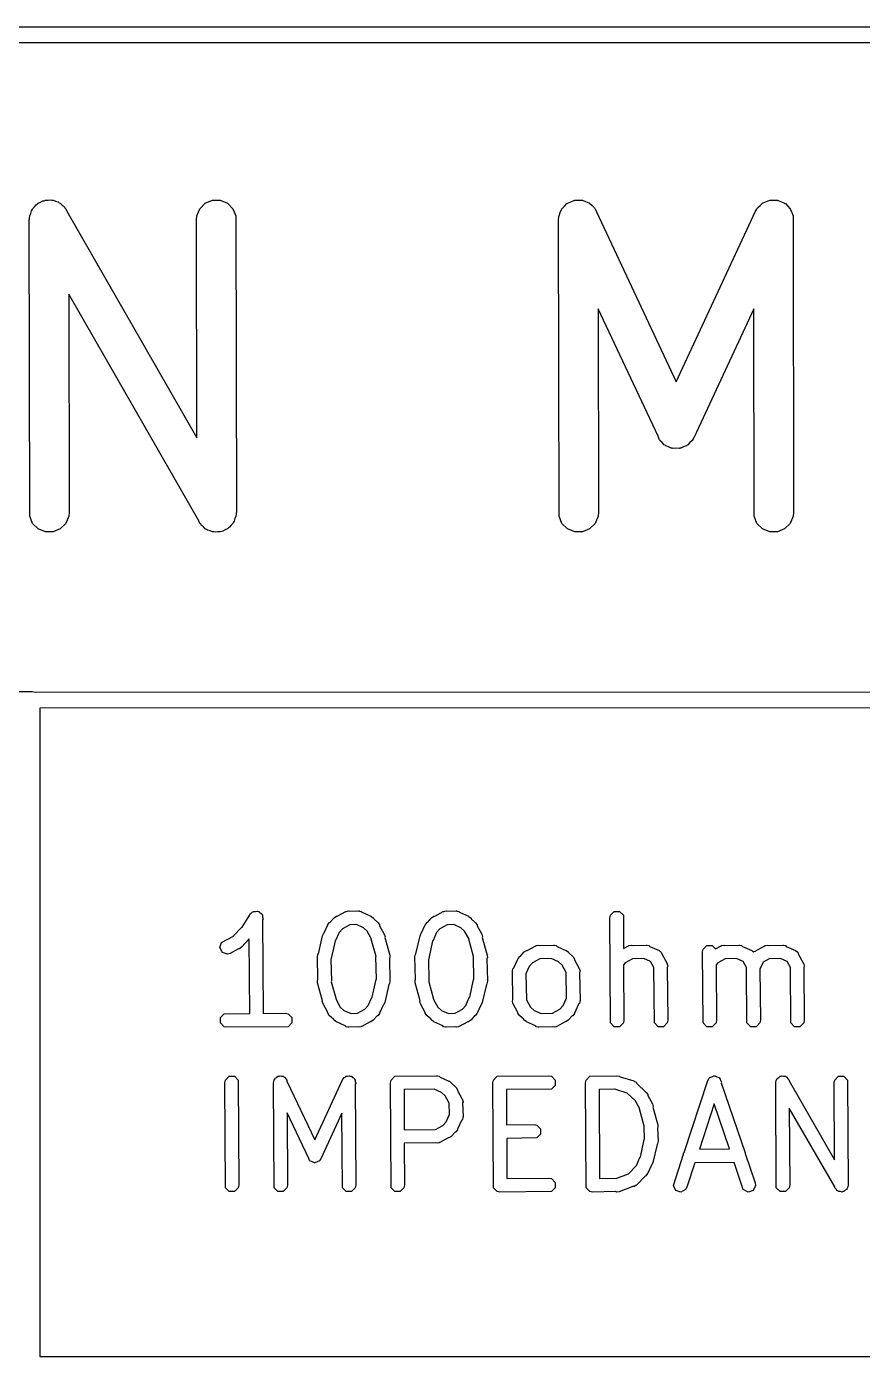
# Model space of a CAD drawing. Extents: x 138 to 258, y -115 to -93.
# Drawn here: x 236.41 to 242.79, y -103.04 to -92.88 of the extents above; entities that cross this region are included whole.
import ezdxf

# ---------------------------------------------------------------- set-up
doc = ezdxf.new("R2010")
doc.units = 0
doc.layers.add('BLACK', color=7, linetype='CONTINUOUS')

msp = doc.modelspace()

# ---------------------------------------------------------------- linework, layer by layer
at = {"layer": 'BLACK', "linetype": 'CONTINUOUS'}
for p, q in [((164.0343, -92.879934), (258.0386, -92.8751)), ((257.975155, -92.99727), (164.117349, -93.002096)), ((236.438471, -94.302545), (236.443805, -94.282991)), ((236.443805, -94.282991), (236.449753, -94.27531)), ((236.449753, -94.27531), (236.453471, -94.266335)), ((236.453471, -94.266335), (236.467803, -94.252002)), ((236.467803, -94.252002), (236.480214, -94.235977)), ((236.480214, -94.235977), (236.488648, -94.231157)), ((236.488648, -94.231157), (236.495518, -94.224288)), ((236.495518, -94.224288), (236.514244, -94.21653)), ((236.514244, -94.21653), (236.531843, -94.206475)), ((236.531843, -94.206475), (236.541479, -94.20525)), ((236.541479, -94.20525), (236.550455, -94.201532)), ((236.550455, -94.201532), (236.570726, -94.201532)), ((236.570726, -94.201532), (236.590832, -94.198976)), ((236.590832, -94.198976), (236.600204, -94.201532)), ((236.600204, -94.201532), (236.609919, -94.201532)), ((236.609919, -94.201532), (236.628645, -94.209288)), ((236.628645, -94.209288), (236.6482, -94.214622)), ((236.6482, -94.214622), (236.65588, -94.22057)), ((236.65588, -94.22057), (236.664856, -94.224288)), ((236.664856, -94.224288), (236.679188, -94.23862)), ((236.679188, -94.23862), (236.695214, -94.251031)), ((236.695214, -94.251031), (236.700063, -94.259495)), ((236.700063, -94.259495), (236.706903, -94.266335)), ((236.706903, -94.266335), (236.714527, -94.28474)), ((236.714527, -94.28474), (237.707198, -96.01739)), ((237.707972, -94.321272), (237.730728, -94.266335)), ((237.730728, -94.266335), (237.772775, -94.224288)), ((237.772775, -94.224288), (237.827712, -94.201532)), ((237.827712, -94.201532), (237.887176, -94.201532)), ((237.887176, -94.201532), (237.942113, -94.224288)), ((237.942113, -94.224288), (237.98416, -94.266335)), ((237.98416, -94.266335), (238.006916, -94.321272)), ((240.475363, -94.321272), (240.485486, -94.296833)), ((240.485486, -94.296833), (240.494523, -94.271981)), ((240.494523, -94.271981), (240.496818, -94.269474)), ((240.496818, -94.269474), (240.498119, -94.266335)), ((240.498119, -94.266335), (240.516815, -94.247638)), ((240.516815, -94.247638), (240.534683, -94.228128)), ((240.534683, -94.228128), (240.537763, -94.22669)), ((240.537763, -94.22669), (240.540166, -94.224288)), ((240.540166, -94.224288), (240.564599, -94.214167)), ((240.564599, -94.214167), (240.588568, -94.202982)), ((240.588568, -94.202982), (240.591962, -94.202832)), ((240.591962, -94.202832), (240.595103, -94.201532)), ((240.595103, -94.201532), (240.621559, -94.201532)), ((240.621559, -94.201532), (240.647974, -94.200371)), ((240.647974, -94.200371), (240.651167, -94.201532)), ((240.651167, -94.201532), (240.654567, -94.201532)), ((240.654567, -94.201532), (240.679005, -94.211655)), ((240.679005, -94.211655), (240.703858, -94.220692)), ((240.703858, -94.220692), (240.706364, -94.222987)), ((240.706364, -94.222987), (240.709504, -94.224288)), ((240.709504, -94.224288), (240.7282, -94.242984)), ((240.7282, -94.242984), (240.747711, -94.260852)), ((240.747711, -94.260852), (240.74916, -94.263944)), ((240.74916, -94.263944), (240.751551, -94.266335)), ((240.751551, -94.266335), (240.761216, -94.28967)), ((240.761216, -94.28967), (241.370907, -95.590597)), ((241.370907, -95.590597), (241.976866, -94.286557)), ((241.976866, -94.286557), (241.986874, -94.269659)), ((241.986874, -94.269659), (241.988252, -94.266335)), ((241.988252, -94.266335), (241.989704, -94.264882)), ((241.989704, -94.264882), (241.992092, -94.260852)), ((241.992092, -94.260852), (242.011602, -94.242984)), ((242.011602, -94.242984), (242.030299, -94.224288)), ((242.030299, -94.224288), (242.033438, -94.222987)), ((242.033438, -94.222987), (242.035945, -94.220692)), ((242.035945, -94.220692), (242.060797, -94.211655)), ((242.060797, -94.211655), (242.085236, -94.201532)), ((242.085236, -94.201532), (242.088636, -94.201532)), ((242.088636, -94.201532), (242.091829, -94.200371)), ((242.091829, -94.200371), (242.118244, -94.201532)), ((242.118244, -94.201532), (242.1447, -94.201532)), ((242.1447, -94.201532), (242.14784, -94.202832)), ((242.14784, -94.202832), (242.151235, -94.202982)), ((242.151235, -94.202982), (242.175203, -94.214167)), ((242.175203, -94.214167), (242.199637, -94.224288)), ((242.199637, -94.224288), (242.202039, -94.22669)), ((242.202039, -94.22669), (242.20512, -94.228128)), ((242.20512, -94.228128), (242.222982, -94.247633)), ((242.222982, -94.247633), (242.241684, -94.266335)), ((242.241684, -94.266335), (242.242985, -94.269475)), ((242.242985, -94.269475), (242.24528, -94.271982)), ((242.24528, -94.271982), (242.254315, -94.296829)), ((242.254315, -94.296829), (242.26444, -94.321272)), ((236.427787, -94.351004), (236.42854, -94.343356)), ((236.430715, -96.615936), (236.427787, -94.351004)), ((236.428159, -94.340359), (236.429217, -94.336477)), ((236.42854, -94.343356), (236.428159, -94.340359)), ((236.429217, -94.336477), (236.430715, -94.321272)), ((236.430715, -94.321272), (236.438471, -94.302545)), ((237.705044, -94.351004), (237.707972, -94.321272)), ((237.707198, -96.01739), (237.705044, -94.351004)), ((238.006916, -94.321272), (238.009844, -96.586204)), ((240.472435, -94.351004), (240.474359, -94.331457)), ((240.475363, -96.615936), (240.472435, -94.351004)), ((240.474202, -94.327865), (240.474903, -94.325935)), ((240.474359, -94.331457), (240.474202, -94.327865)), ((240.474903, -94.325935), (240.475363, -94.321272)), ((242.26444, -94.321272), (242.264444, -94.324684)), ((242.264444, -94.324684), (242.265601, -94.327865)), ((242.265601, -94.327865), (242.264481, -94.353337)), ((242.264481, -94.353337), (242.267368, -96.586204)), ((237.723103, -96.652467), (236.730432, -94.919817)), ((236.730432, -94.919817), (236.732587, -96.586204)), ((241.231903, -96.005458), (240.775224, -95.03102)), ((240.775224, -95.03102), (240.777235, -96.586204)), ((241.963448, -95.031893), (241.508004, -96.012023)), ((241.965496, -96.615936), (241.963448, -95.031893)), ((241.23959, -96.026598), (241.231903, -96.005458)), ((241.501555, -96.022909), (241.500214, -96.026598)), ((241.508004, -96.012023), (241.501555, -96.022909)), ((241.244137, -96.031563), (241.23959, -96.026598)), ((241.247026, -96.037727), (241.244137, -96.031563)), ((241.264105, -96.053367), (241.247026, -96.037727)), ((241.27975, -96.070451), (241.264105, -96.053367)), ((241.285887, -96.073315), (241.27975, -96.070451)), ((241.29088, -96.077887), (241.285887, -96.073315)), ((241.312642, -96.0858), (241.29088, -96.077887)), ((241.333635, -96.095597), (241.312642, -96.0858)), ((241.3404, -96.095894), (241.333635, -96.095597)), ((241.346763, -96.098208), (241.3404, -96.095894)), ((241.369902, -96.09719), (241.346763, -96.098208)), ((241.393041, -96.098208), (241.369902, -96.09719)), ((241.399403, -96.095894), (241.393041, -96.098208)), ((241.406169, -96.095597), (241.399403, -96.095894)), ((241.427159, -96.085801), (241.406169, -96.095597)), ((241.448925, -96.077887), (241.427159, -96.085801)), ((241.453918, -96.073314), (241.448925, -96.077887)), ((241.460054, -96.070451), (241.453918, -96.073314)), ((241.475696, -96.053369), (241.460054, -96.070451)), ((241.492778, -96.037727), (241.475696, -96.053369)), ((241.497825, -96.029206), (241.492778, -96.037727)), ((241.500214, -96.026598), (241.497825, -96.029206)), ((236.453471, -96.670873), (236.430715, -96.615936)), ((236.729659, -96.615936), (236.706903, -96.670873)), ((236.732587, -96.586204), (236.729659, -96.615936)), ((238.006916, -96.615936), (237.999159, -96.634662)), ((238.008413, -96.60073), (238.006916, -96.615936)), ((238.009472, -96.596849), (238.008413, -96.60073)), ((238.009844, -96.586204), (238.00909, -96.593851)), ((238.00909, -96.593851), (238.009472, -96.596849)), ((240.498119, -96.670873), (240.475363, -96.615936)), ((240.774307, -96.615936), (240.751551, -96.670873)), ((240.777235, -96.586204), (240.774307, -96.615936)), ((241.988252, -96.670873), (241.965496, -96.615936)), ((242.26444, -96.615936), (242.241684, -96.670873)), ((242.267368, -96.586204), (242.26444, -96.615936)), ((236.495518, -96.71292), (236.453471, -96.670873)), ((236.550455, -96.735676), (236.495518, -96.71292)), ((236.664856, -96.71292), (236.609919, -96.735676)), ((236.706903, -96.670873), (236.664856, -96.71292)), ((237.730728, -96.670873), (237.723103, -96.652467)), ((237.737567, -96.677712), (237.730728, -96.670873)), ((237.742417, -96.686177), (237.737567, -96.677712)), ((237.758442, -96.698587), (237.742417, -96.686177)), ((237.772775, -96.71292), (237.758442, -96.698587)), ((237.78175, -96.716637), (237.772775, -96.71292)), ((237.789431, -96.722586), (237.78175, -96.716637)), ((237.808985, -96.727919), (237.789431, -96.722586)), ((237.827712, -96.735676), (237.808985, -96.727919)), ((237.896151, -96.731957), (237.887176, -96.735676)), ((237.905788, -96.730733), (237.896151, -96.731957)), ((237.923386, -96.720677), (237.905788, -96.730733)), ((237.942113, -96.71292), (237.923386, -96.720677)), ((237.948982, -96.70605), (237.942113, -96.71292)), ((237.957417, -96.701231), (237.948982, -96.70605)), ((237.969827, -96.685205), (237.957417, -96.701231)), ((237.98416, -96.670873), (237.969827, -96.685205)), ((237.987877, -96.661897), (237.98416, -96.670873)), ((237.993826, -96.654217), (237.987877, -96.661897)), ((237.999159, -96.634662), (237.993826, -96.654217)), ((240.540166, -96.71292), (240.498119, -96.670873)), ((240.595103, -96.735676), (240.540166, -96.71292)), ((240.709504, -96.71292), (240.654567, -96.735676)), ((240.751551, -96.670873), (240.709504, -96.71292)), ((242.030299, -96.71292), (241.988252, -96.670873)), ((242.085236, -96.735676), (242.030299, -96.71292)), ((242.199637, -96.71292), (242.1447, -96.735676)), ((242.241684, -96.670873), (242.199637, -96.71292)), ((236.609919, -96.735676), (236.550455, -96.735676)), ((237.837427, -96.735676), (237.827712, -96.735676)), ((237.846799, -96.738232), (237.837427, -96.735676)), ((237.866905, -96.735676), (237.846799, -96.738232)), ((237.887176, -96.735676), (237.866905, -96.735676)), ((240.654567, -96.735676), (240.595103, -96.735676)), ((242.1447, -96.735676), (242.085236, -96.735676)), ((214.247846, -97.959923), (236.4486, -97.9551)), ((236.4486, -97.9551), (236.472845, -97.959923)), ((236.472845, -97.959923), (257.97985, -97.955113)), ((257.975155, -98.077285), (236.507291, -98.082086)), ((236.507291, -98.082086), (236.50874, -103.03641)), ((238.053606, -99.756527), (238.116936, -99.655912)), ((238.116936, -99.655912), (238.131636, -99.64118)), ((238.131636, -99.64118), (238.137022, -99.640102)), ((238.137022, -99.640102), (238.140905, -99.63622)), ((238.140905, -99.63622), (238.156438, -99.63622)), ((238.156438, -99.63622), (238.171669, -99.633174)), ((238.171669, -99.633174), (238.176238, -99.63622)), ((238.176238, -99.63622), (238.181729, -99.63622)), ((238.181729, -99.63622), (238.19271, -99.647201)), ((238.19271, -99.647201), (238.205637, -99.655819)), ((238.205637, -99.655819), (238.206714, -99.661205)), ((238.206714, -99.661205), (238.210597, -99.665088)), ((238.210597, -99.665088), (238.210677, -99.681023)), ((238.210677, -99.681023), (238.213643, -99.695852)), ((238.756906, -99.685037), (238.77421, -99.673474)), ((238.77421, -99.673474), (238.780387, -99.673473)), ((238.780387, -99.673473), (238.845277, -99.637791)), ((238.845277, -99.637791), (238.847853, -99.637085)), ((238.847853, -99.637085), (238.848719, -99.63622)), ((238.848719, -99.63622), (238.851438, -99.636103)), ((238.851438, -99.636103), (238.86535, -99.632294)), ((238.86535, -99.632294), (238.873896, -99.635143)), ((238.873896, -99.635143), (238.943637, -99.63216)), ((238.943637, -99.63216), (238.946256, -99.632681)), ((238.946256, -99.632681), (238.947418, -99.632294)), ((238.947418, -99.632294), (238.949859, -99.633397)), ((238.949859, -99.633397), (238.964049, -99.63622)), ((238.964049, -99.63622), (238.970602, -99.642773)), ((238.970602, -99.642773), (239.038524, -99.673473)), ((239.038524, -99.673473), (239.038557, -99.673474)), ((239.038557, -99.673474), (239.03859, -99.673503)), ((239.03859, -99.673503), (239.041998, -99.675044)), ((239.041998, -99.675044), (239.058439, -99.687804)), ((239.501973, -99.685037), (239.519277, -99.673474)), ((239.519277, -99.673474), (239.525454, -99.673473)), ((239.525454, -99.673473), (239.590344, -99.637791)), ((239.590344, -99.637791), (239.59292, -99.637085)), ((239.59292, -99.637085), (239.593786, -99.63622)), ((239.593786, -99.63622), (239.596505, -99.636103)), ((239.596505, -99.636103), (239.610417, -99.632294)), ((239.610417, -99.632294), (239.618963, -99.635143)), ((239.618963, -99.635143), (239.688704, -99.63216)), ((239.688704, -99.63216), (239.691323, -99.632681)), ((239.691323, -99.632681), (239.692485, -99.632294)), ((239.692485, -99.632294), (239.694926, -99.633397)), ((239.694926, -99.633397), (239.709116, -99.63622)), ((239.709116, -99.63622), (239.715669, -99.642773)), ((239.715669, -99.642773), (239.783591, -99.673473)), ((239.783591, -99.673473), (239.783624, -99.673474)), ((239.783624, -99.673474), (239.783657, -99.673503)), ((239.783657, -99.673503), (239.787065, -99.675044)), ((239.787065, -99.675044), (239.803506, -99.687804)), ((240.864724, -99.6855), (240.868784, -99.665088)), ((240.868784, -99.665088), (240.897652, -99.63622)), ((240.897652, -99.63622), (240.938476, -99.63622)), ((240.938476, -99.63622), (240.967344, -99.665088)), ((240.967344, -99.665088), (240.968628, -99.919098)), ((237.98867, -99.823997), (238.049093, -99.759543)), ((238.049093, -99.759543), (238.053606, -99.756527)), ((238.213643, -99.695852), (238.210775, -99.700407)), ((238.210775, -99.700407), (238.214394, -100.41596)), ((238.68041, -99.800867), (238.708091, -99.739629)), ((238.708091, -99.739595), (238.708122, -99.739559)), ((238.708091, -99.739629), (238.708091, -99.739595)), ((238.708122, -99.739559), (238.709663, -99.736152)), ((238.709663, -99.736152), (238.722423, -99.719711)), ((238.722423, -99.719711), (238.727351, -99.718068)), ((238.727351, -99.718068), (238.754267, -99.687986)), ((238.754267, -99.687986), (238.754328, -99.687804)), ((238.754328, -99.687804), (238.754529, -99.687693)), ((238.754529, -99.687693), (238.756906, -99.685037)), ((238.820452, -99.769376), (238.795389, -99.797388)), ((238.87656, -99.738522), (238.820452, -99.769376)), ((238.926785, -99.736373), (238.87656, -99.738522)), ((238.980763, -99.760772), (238.926785, -99.736373)), ((239.008773, -99.785834), (238.980763, -99.760772)), ((239.058439, -99.687804), (239.060082, -99.692734)), ((239.060082, -99.692734), (239.090164, -99.71965)), ((239.090164, -99.71965), (239.090345, -99.719711)), ((239.090345, -99.719711), (239.090454, -99.71991)), ((239.090454, -99.71991), (239.093114, -99.72229)), ((239.093114, -99.72229), (239.104677, -99.739595)), ((239.104677, -99.739595), (239.104676, -99.745771)), ((239.104676, -99.745771), (239.14036, -99.810658)), ((239.425477, -99.800867), (239.453158, -99.739629)), ((239.453158, -99.739595), (239.453189, -99.739559)), ((239.453158, -99.739629), (239.453158, -99.739595)), ((239.453189, -99.739559), (239.45473, -99.736152)), ((239.45473, -99.736152), (239.46749, -99.719711)), ((239.46749, -99.719711), (239.472418, -99.718068)), ((239.472418, -99.718068), (239.499334, -99.687986)), ((239.499334, -99.687986), (239.499395, -99.687804)), ((239.499395, -99.687804), (239.499596, -99.687693)), ((239.499596, -99.687693), (239.501973, -99.685037)), ((239.565519, -99.769376), (239.540456, -99.797388)), ((239.621627, -99.738522), (239.565519, -99.769376)), ((239.671852, -99.736373), (239.621627, -99.738522)), ((239.72583, -99.760772), (239.671852, -99.736373)), ((239.75384, -99.785834), (239.72583, -99.760772)), ((239.803506, -99.687804), (239.805149, -99.692734)), ((239.805149, -99.692734), (239.835231, -99.71965)), ((239.835231, -99.71965), (239.835412, -99.719711)), ((239.835412, -99.719711), (239.835521, -99.71991)), ((239.835521, -99.71991), (239.838181, -99.72229)), ((239.838181, -99.72229), (239.849744, -99.739595)), ((239.849744, -99.739595), (239.849743, -99.745771)), ((239.849743, -99.745771), (239.885427, -99.810658)), ((240.868784, -100.488232), (240.864724, -99.6855)), ((237.884591, -99.912801), (237.897501, -99.874071)), ((237.897501, -99.874071), (237.98845, -99.824058)), ((237.98845, -99.824058), (237.98867, -99.823997)), ((238.108792, -99.846791), (238.050021, -99.909484)), ((238.111675, -100.416852), (238.108792, -99.846791)), ((238.637314, -99.959384), (238.66837, -99.821576)), ((238.66837, -99.821576), (238.677259, -99.802758)), ((238.677259, -99.802758), (238.68041, -99.800867)), ((238.764874, -99.862169), (238.734611, -99.996464)), ((238.767825, -99.858368), (238.764874, -99.862169)), ((238.795389, -99.797388), (238.767825, -99.858368)), ((239.040733, -99.843951), (239.008773, -99.785834)), ((239.040904, -99.84745), (239.040733, -99.843951)), ((239.077299, -99.97983), (239.040904, -99.84745)), ((239.14036, -99.810658), (239.145857, -99.830731)), ((239.145857, -99.830731), (239.1444, -99.835099)), ((239.1444, -99.835099), (239.181651, -99.97059)), ((239.382381, -99.959384), (239.413437, -99.821576)), ((239.413437, -99.821576), (239.422326, -99.802758)), ((239.422326, -99.802758), (239.425477, -99.800867)), ((239.509941, -99.862169), (239.479678, -99.996464)), ((239.512892, -99.858368), (239.509941, -99.862169)), ((239.540456, -99.797388), (239.512892, -99.858368)), ((239.7858, -99.843951), (239.75384, -99.785834)), ((239.785971, -99.84745), (239.7858, -99.843951)), ((239.822366, -99.97983), (239.785971, -99.84745)), ((239.885427, -99.810658), (239.890924, -99.830731)), ((239.890924, -99.830731), (239.889467, -99.835099)), ((239.889467, -99.835099), (239.926718, -99.97059)), ((237.902848, -99.949316), (237.884591, -99.912801)), ((237.941578, -99.962226), (237.902848, -99.949316)), ((237.961651, -99.956729), (237.941578, -99.962226)), ((238.026538, -99.921047), (237.961651, -99.956729)), ((238.032717, -99.921047), (238.026538, -99.921047)), ((238.050021, -99.909484), (238.032717, -99.921047)), ((238.629524, -99.983527), (238.633584, -99.963115)), ((238.632936, -100.157223), (238.629524, -99.983527)), ((238.633584, -99.963115), (238.637314, -99.959384)), ((239.076564, -99.983527), (239.077299, -99.97983)), ((239.079896, -100.153173), (239.076564, -99.983527)), ((239.181651, -99.97059), (239.182663, -99.991378)), ((239.374591, -99.983527), (239.378651, -99.963115)), ((239.378003, -100.157223), (239.374591, -99.983527)), ((239.378651, -99.963115), (239.382381, -99.959384)), ((239.821631, -99.983527), (239.822366, -99.97983)), ((239.824963, -100.153173), (239.821631, -99.983527)), ((239.926718, -99.97059), (239.92773, -99.991378)), ((240.162542, -99.996926), (240.175302, -99.980485)), ((240.175302, -99.980485), (240.180232, -99.978841)), ((240.180232, -99.978841), (240.207148, -99.948759)), ((240.207148, -99.948759), (240.207209, -99.948579)), ((240.207209, -99.948579), (240.207408, -99.948469)), ((240.207408, -99.948469), (240.209788, -99.94581)), ((240.209788, -99.94581), (240.227093, -99.934247)), ((240.227093, -99.934247), (240.233269, -99.934247)), ((240.233269, -99.934247), (240.298156, -99.898564)), ((240.298156, -99.898564), (240.300733, -99.897858)), ((240.300733, -99.897858), (240.301599, -99.896993)), ((240.301599, -99.896993), (240.304182, -99.896913)), ((240.304182, -99.896913), (240.318229, -99.893067)), ((240.318229, -99.893067), (240.32761, -99.896193)), ((240.32761, -99.896193), (240.433771, -99.892933)), ((240.433771, -99.892933), (240.436391, -99.893454)), ((240.436391, -99.893454), (240.437553, -99.893067)), ((240.437553, -99.893067), (240.439995, -99.894171)), ((240.439995, -99.894171), (240.454183, -99.896993)), ((240.454183, -99.896993), (240.460736, -99.903546)), ((240.460736, -99.903546), (240.528655, -99.934247)), ((240.528655, -99.934247), (240.528691, -99.934247)), ((240.528691, -99.934247), (240.528727, -99.934279)), ((240.528727, -99.934279), (240.532133, -99.935819)), ((240.532133, -99.935819), (240.548574, -99.948579)), ((240.548574, -99.948579), (240.550216, -99.953507)), ((240.550216, -99.953507), (240.580297, -99.980423)), ((240.580297, -99.980423), (240.58048, -99.980484)), ((240.58048, -99.980484), (240.58059, -99.980685)), ((240.58059, -99.980685), (240.583248, -99.983063)), ((240.583248, -99.983063), (240.594811, -100.000367)), ((240.968628, -99.919098), (241.005969, -99.898564)), ((241.005969, -99.898564), (241.008546, -99.897858)), ((241.008546, -99.897858), (241.009412, -99.896993)), ((241.009412, -99.896993), (241.011995, -99.896913)), ((241.011995, -99.896913), (241.026042, -99.893067)), ((241.026042, -99.893067), (241.035423, -99.896193)), ((241.035423, -99.896193), (241.141584, -99.892933)), ((241.141584, -99.892933), (241.144204, -99.893454)), ((241.144204, -99.893454), (241.145366, -99.893067)), ((241.145366, -99.893067), (241.147808, -99.894171)), ((241.147808, -99.894171), (241.161996, -99.896993)), ((241.161996, -99.896993), (241.168549, -99.903546)), ((241.168549, -99.903546), (241.239946, -99.935819)), ((241.239946, -99.935819), (241.248334, -99.942329)), ((241.248334, -99.942329), (241.25104, -99.943231)), ((241.25104, -99.943231), (241.252189, -99.945321)), ((241.252189, -99.945321), (241.256387, -99.948579)), ((241.256387, -99.948579), (241.26009, -99.959688)), ((241.26009, -99.959688), (241.301053, -100.034178)), ((241.572537, -99.946273), (241.576597, -99.925861)), ((241.576597, -100.488232), (241.572537, -99.946273)), ((241.576597, -99.925861), (241.605465, -99.896993)), ((241.605465, -99.896993), (241.646289, -99.896993)), ((241.646289, -99.896993), (241.671249, -99.921953)), ((241.671249, -99.921953), (241.713782, -99.898564)), ((241.713782, -99.898564), (241.716359, -99.897858)), ((241.716359, -99.897858), (241.717225, -99.896993)), ((241.717225, -99.896993), (241.719808, -99.896913)), ((241.719808, -99.896913), (241.733855, -99.893067)), ((241.733855, -99.893067), (241.743236, -99.896193)), ((241.743236, -99.896193), (241.849397, -99.892933)), ((241.849397, -99.892933), (241.852017, -99.893454)), ((241.852017, -99.893454), (241.853179, -99.893067)), ((241.853179, -99.893067), (241.855621, -99.894171)), ((241.855621, -99.894171), (241.869809, -99.896993)), ((241.869809, -99.896993), (241.876362, -99.903546)), ((241.876362, -99.903546), (241.947759, -99.935819)), ((241.947759, -99.935819), (241.956147, -99.942329)), ((241.956147, -99.942329), (241.958853, -99.943231)), ((241.958853, -99.943231), (241.960002, -99.945321)), ((241.960002, -99.945321), (241.961149, -99.946211)), ((241.961149, -99.946211), (241.963463, -99.943231)), ((241.963463, -99.943231), (241.974575, -99.939526)), ((241.974575, -99.939526), (242.049062, -99.898564)), ((242.049062, -99.898564), (242.051639, -99.897858)), ((242.051639, -99.897858), (242.052505, -99.896993)), ((242.052505, -99.896993), (242.055088, -99.896913)), ((242.055088, -99.896913), (242.069135, -99.893067)), ((242.069135, -99.893067), (242.078516, -99.896193)), ((242.078516, -99.896193), (242.184677, -99.892933)), ((242.184677, -99.892933), (242.187297, -99.893454)), ((242.187297, -99.893454), (242.188459, -99.893067)), ((242.188459, -99.893067), (242.190901, -99.894171)), ((242.190901, -99.894171), (242.205089, -99.896993)), ((242.205089, -99.896993), (242.211642, -99.903546)), ((242.211642, -99.903546), (242.283039, -99.935819)), ((242.283039, -99.935819), (242.291427, -99.942329)), ((242.291427, -99.942329), (242.294133, -99.943231)), ((242.294133, -99.943231), (242.295282, -99.945321)), ((242.295282, -99.945321), (242.29948, -99.948579)), ((242.29948, -99.948579), (242.303183, -99.959688)), ((242.303183, -99.959688), (242.344146, -100.034178)), ((238.734611, -99.996464), (238.732871, -100.000146)), ((238.732871, -100.000146), (238.736204, -100.169793)), ((239.182663, -99.991378), (239.179831, -99.996096)), ((239.179831, -99.996096), (239.183244, -100.169793)), ((239.479678, -99.996464), (239.477938, -100.000146)), ((239.477938, -100.000146), (239.481271, -100.169793)), ((239.92773, -99.991378), (239.924898, -99.996096)), ((239.924898, -99.996096), (239.928311, -100.169793)), ((240.120895, -100.089064), (240.123718, -100.074875)), ((240.123718, -100.074875), (240.130271, -100.068321)), ((240.130271, -100.068321), (240.160971, -100.000399)), ((240.160971, -100.000399), (240.160972, -100.000367)), ((240.160972, -100.000367), (240.161001, -100.000333)), ((240.161001, -100.000333), (240.162542, -99.996926)), ((240.24827, -100.05816), (240.222932, -100.114216)), ((240.273332, -100.03015), (240.24827, -100.05816)), ((240.329267, -99.99939), (240.273332, -100.03015)), ((240.415987, -99.996726), (240.329267, -99.99939)), ((240.470899, -100.021547), (240.415987, -99.996726)), ((240.498906, -100.046606), (240.470899, -100.021547)), ((240.529562, -100.102352), (240.498906, -100.046606)), ((240.594811, -100.000367), (240.594811, -100.006544)), ((240.594811, -100.006544), (240.630494, -100.071433)), ((240.630494, -100.071433), (240.631199, -100.074009)), ((240.631199, -100.074009), (240.632065, -100.074875)), ((240.632065, -100.074875), (240.632105, -100.077317)), ((240.632105, -100.077317), (240.635991, -100.091505)), ((240.981145, -100.03015), (240.969257, -100.043436)), ((240.969257, -100.043436), (240.971404, -100.46782)), ((241.03708, -99.99939), (240.981145, -100.03015)), ((241.1238, -99.996726), (241.03708, -99.99939)), ((241.175331, -100.020018), (241.1238, -99.996726)), ((241.200069, -100.065004), (241.175331, -100.020018)), ((241.204064, -100.488232), (241.200069, -100.065004)), ((241.301053, -100.034178), (241.301758, -100.036755)), ((241.301758, -100.036755), (241.302624, -100.037621)), ((241.302624, -100.037621), (241.302646, -100.039996)), ((241.302646, -100.039996), (241.30655, -100.054251)), ((241.30655, -100.054251), (241.302884, -100.065247)), ((241.302884, -100.065247), (241.306684, -100.46782)), ((241.688958, -100.03015), (241.676046, -100.044581)), ((241.676046, -100.044581), (241.679217, -100.46782)), ((241.744893, -99.99939), (241.688958, -100.03015)), ((241.831613, -99.996726), (241.744893, -99.99939)), ((241.883144, -100.020018), (241.831613, -99.996726)), ((241.907882, -100.065004), (241.883144, -100.020018)), ((241.911877, -100.488232), (241.907882, -100.065004)), ((242.034902, -100.024285), (242.010814, -100.077576)), ((242.010814, -100.077576), (242.014497, -100.46782)), ((242.080173, -99.99939), (242.034902, -100.024285)), ((242.166893, -99.996726), (242.080173, -99.99939)), ((242.218424, -100.020018), (242.166893, -99.996726)), ((242.243162, -100.065004), (242.218424, -100.020018)), ((242.247157, -100.488232), (242.243162, -100.065004)), ((242.344146, -100.034178), (242.344851, -100.036755)), ((242.344851, -100.036755), (242.345717, -100.037621)), ((242.345717, -100.037621), (242.345739, -100.039996)), ((242.345739, -100.039996), (242.349643, -100.054251)), ((242.349643, -100.054251), (242.345977, -100.065247)), ((242.345977, -100.065247), (242.349777, -100.46782)), ((238.630105, -100.161942), (238.632936, -100.157223)), ((238.631117, -100.18273), (238.630105, -100.161942)), ((238.668367, -100.31822), (238.631117, -100.18273)), ((238.736204, -100.169793), (238.735468, -100.173489)), ((238.735468, -100.173489), (238.771864, -100.30587)), ((239.047893, -100.29115), (239.078157, -100.156856)), ((239.078157, -100.156856), (239.079896, -100.153173)), ((239.179184, -100.190205), (239.175453, -100.193935)), ((239.183244, -100.169793), (239.179184, -100.190205)), ((239.375172, -100.161942), (239.378003, -100.157223)), ((239.376184, -100.18273), (239.375172, -100.161942)), ((239.413434, -100.31822), (239.376184, -100.18273)), ((239.481271, -100.169793), (239.480535, -100.173489)), ((239.480535, -100.173489), (239.516931, -100.30587)), ((239.79296, -100.29115), (239.823224, -100.156856)), ((239.823224, -100.156856), (239.824963, -100.153173)), ((239.924251, -100.190205), (239.92052, -100.193935)), ((239.928311, -100.169793), (239.924251, -100.190205)), ((240.119658, -100.095287), (240.120179, -100.092667)), ((240.123267, -100.312161), (240.119658, -100.095287)), ((240.119792, -100.091506), (240.120895, -100.089064)), ((240.120179, -100.092667), (240.119792, -100.091506)), ((240.222932, -100.114216), (240.22622, -100.31174)), ((240.53285, -100.299878), (240.529562, -100.102352)), ((240.635991, -100.091505), (240.632515, -100.101932)), ((240.632515, -100.101932), (240.636125, -100.318807)), ((239.044943, -100.294952), (239.047893, -100.29115)), ((239.175453, -100.193935), (239.144398, -100.331744)), ((239.79001, -100.294952), (239.79296, -100.29115)), ((239.92052, -100.193935), (239.889465, -100.331744)), ((238.666911, -100.322589), (238.668367, -100.31822)), ((238.672409, -100.342662), (238.666911, -100.322589)), ((238.708091, -100.407547), (238.672409, -100.342662)), ((238.771864, -100.30587), (238.772034, -100.309367)), ((238.772034, -100.309367), (238.803996, -100.367488)), ((238.803996, -100.367488), (238.832002, -100.392546)), ((238.832002, -100.392546), (238.885982, -100.416946)), ((238.936207, -100.414797), (238.992316, -100.383943)), ((238.992316, -100.383943), (239.017377, -100.355933)), ((239.017377, -100.355933), (239.044943, -100.294952)), ((239.132357, -100.352452), (239.104676, -100.41369)), ((239.135509, -100.350562), (239.132357, -100.352452)), ((239.144398, -100.331744), (239.135509, -100.350562)), ((239.411978, -100.322589), (239.413434, -100.31822)), ((239.417476, -100.342662), (239.411978, -100.322589)), ((239.453158, -100.407547), (239.417476, -100.342662)), ((239.516931, -100.30587), (239.517101, -100.309367)), ((239.517101, -100.309367), (239.549063, -100.367488)), ((239.549063, -100.367488), (239.577069, -100.392546)), ((239.577069, -100.392546), (239.631049, -100.416946)), ((239.681274, -100.414797), (239.737383, -100.383943)), ((239.737383, -100.383943), (239.762444, -100.355933)), ((239.762444, -100.355933), (239.79001, -100.294952)), ((239.877424, -100.352452), (239.849743, -100.41369)), ((239.880576, -100.350562), (239.877424, -100.352452)), ((239.889465, -100.331744), (239.880576, -100.350562)), ((240.119792, -100.322589), (240.123267, -100.312161)), ((240.123677, -100.336776), (240.119792, -100.322589)), ((240.123718, -100.339219), (240.123677, -100.336776)), ((240.124583, -100.340084), (240.123718, -100.339219)), ((240.125289, -100.342661), (240.124583, -100.340084)), ((240.160971, -100.407548), (240.125289, -100.342661)), ((240.22622, -100.31174), (240.256875, -100.367486)), ((240.256875, -100.367486), (240.284882, -100.392546)), ((240.284882, -100.392546), (240.339793, -100.417366)), ((240.426513, -100.414702), (240.48245, -100.383943)), ((240.48245, -100.383943), (240.507511, -100.355933)), ((240.507511, -100.355933), (240.53285, -100.299878)), ((240.625511, -100.345772), (240.59481, -100.41369)), ((240.632065, -100.339219), (240.625511, -100.345772)), ((240.634886, -100.325031), (240.632065, -100.339219)), ((240.635991, -100.322589), (240.634886, -100.325031)), ((240.636125, -100.318807), (240.635603, -100.321427)), ((240.635603, -100.321427), (240.635991, -100.322589)), ((237.888517, -100.447408), (237.917385, -100.41854)), ((237.888517, -100.488232), (237.888517, -100.447408)), ((237.917385, -100.5171), (237.888517, -100.488232)), ((237.917385, -100.41854), (238.111675, -100.416852)), ((238.214394, -100.41596), (238.384837, -100.41448)), ((238.384837, -100.41448), (238.405249, -100.41854)), ((238.405249, -100.41854), (238.434117, -100.447408)), ((238.434117, -100.488232), (238.405249, -100.5171)), ((238.434117, -100.447408), (238.434117, -100.488232)), ((238.708091, -100.413725), (238.708091, -100.407547)), ((238.719653, -100.43103), (238.708091, -100.413725)), ((238.722314, -100.433411), (238.719653, -100.43103)), ((238.722423, -100.433609), (238.722314, -100.433411)), ((238.722601, -100.433668), (238.722423, -100.433609)), ((238.752684, -100.460585), (238.722601, -100.433668)), ((238.754328, -100.465516), (238.752684, -100.460585)), ((238.77077, -100.478276), (238.754328, -100.465516)), ((238.774175, -100.479815), (238.77077, -100.478276)), ((238.77421, -100.479846), (238.774175, -100.479815)), ((238.774243, -100.479846), (238.77421, -100.479846)), ((238.842165, -100.510546), (238.774243, -100.479846)), ((238.885982, -100.416946), (238.936207, -100.414797)), ((239.032379, -100.479846), (238.967491, -100.515529)), ((239.038557, -100.479846), (239.032379, -100.479846)), ((239.055862, -100.468284), (239.038557, -100.479846)), ((239.058241, -100.465624), (239.055862, -100.468284)), ((239.058439, -100.465516), (239.058241, -100.465624)), ((239.058498, -100.465337), (239.058439, -100.465516)), ((239.085416, -100.435251), (239.058498, -100.465337)), ((239.090345, -100.433609), (239.085416, -100.435251)), ((239.103105, -100.417168), (239.090345, -100.433609)), ((239.104645, -100.41376), (239.103105, -100.417168)), ((239.104677, -100.413725), (239.104645, -100.41376)), ((239.104676, -100.41369), (239.104677, -100.413725)), ((239.453158, -100.413725), (239.453158, -100.407547)), ((239.46472, -100.43103), (239.453158, -100.413725)), ((239.467381, -100.433411), (239.46472, -100.43103)), ((239.46749, -100.433609), (239.467381, -100.433411)), ((239.467668, -100.433668), (239.46749, -100.433609)), ((239.497751, -100.460585), (239.467668, -100.433668)), ((239.499395, -100.465516), (239.497751, -100.460585)), ((239.515837, -100.478276), (239.499395, -100.465516)), ((239.519242, -100.479815), (239.515837, -100.478276)), ((239.519277, -100.479846), (239.519242, -100.479815)), ((239.51931, -100.479846), (239.519277, -100.479846)), ((239.587232, -100.510546), (239.51931, -100.479846)), ((239.631049, -100.416946), (239.681274, -100.414797)), ((239.777446, -100.479846), (239.712558, -100.515529)), ((239.783624, -100.479846), (239.777446, -100.479846)), ((239.800929, -100.468284), (239.783624, -100.479846)), ((239.803308, -100.465624), (239.800929, -100.468284)), ((239.803506, -100.465516), (239.803308, -100.465624)), ((239.803565, -100.465337), (239.803506, -100.465516)), ((239.830483, -100.435251), (239.803565, -100.465337)), ((239.835412, -100.433609), (239.830483, -100.435251)), ((239.848172, -100.417168), (239.835412, -100.433609)), ((239.849712, -100.41376), (239.848172, -100.417168)), ((239.849744, -100.413725), (239.849712, -100.41376)), ((239.849743, -100.41369), (239.849744, -100.413725)), ((240.160971, -100.413726), (240.160971, -100.407548)), ((240.172534, -100.43103), (240.160971, -100.413726)), ((240.175191, -100.433407), (240.172534, -100.43103)), ((240.175302, -100.433609), (240.175191, -100.433407)), ((240.175484, -100.433669), (240.175302, -100.433609)), ((240.205565, -100.460585), (240.175484, -100.433669)), ((240.207209, -100.465516), (240.205565, -100.460585)), ((240.223651, -100.478276), (240.207209, -100.465516)), ((240.227056, -100.479815), (240.223651, -100.478276)), ((240.227092, -100.479847), (240.227056, -100.479815)), ((240.227127, -100.479847), (240.227092, -100.479847)), ((240.295046, -100.510547), (240.227127, -100.479847)), ((240.339793, -100.417366), (240.426513, -100.414702)), ((240.522513, -100.479846), (240.457625, -100.515529)), ((240.528691, -100.479846), (240.522513, -100.479846)), ((240.545996, -100.468284), (240.528691, -100.479846)), ((240.548375, -100.465624), (240.545996, -100.468284)), ((240.548573, -100.465516), (240.548375, -100.465624)), ((240.548632, -100.465337), (240.548573, -100.465516)), ((240.57555, -100.435251), (240.548632, -100.465337)), ((240.580479, -100.433609), (240.57555, -100.435251)), ((240.593239, -100.417168), (240.580479, -100.433609)), ((240.594779, -100.41376), (240.593239, -100.417168)), ((240.594811, -100.413725), (240.594779, -100.41376)), ((240.59481, -100.41369), (240.594811, -100.413725)), ((240.897652, -100.5171), (240.868784, -100.488232)), ((240.967344, -100.488232), (240.938476, -100.5171)), ((240.971404, -100.46782), (240.967344, -100.488232)), ((241.232932, -100.5171), (241.204064, -100.488232)), ((241.302624, -100.488232), (241.273756, -100.5171)), ((241.306684, -100.46782), (241.302624, -100.488232)), ((241.605465, -100.5171), (241.576597, -100.488232)), ((241.675157, -100.488232), (241.646289, -100.5171)), ((241.679217, -100.46782), (241.675157, -100.488232)), ((241.940745, -100.5171), (241.911877, -100.488232)), ((242.010437, -100.488232), (241.981569, -100.5171)), ((242.014497, -100.46782), (242.010437, -100.488232)), ((242.276025, -100.5171), (242.247157, -100.488232)), ((242.345717, -100.488232), (242.316849, -100.5171)), ((242.349777, -100.46782), (242.345717, -100.488232)), ((237.937797, -100.52116), (237.917385, -100.5171)), ((238.405249, -100.5171), (237.937797, -100.52116)), ((238.848719, -100.5171), (238.842165, -100.510546)), ((238.862908, -100.519922), (238.848719, -100.5171)), ((238.86535, -100.521026), (238.862908, -100.519922)), ((238.866511, -100.520638), (238.86535, -100.521026)), ((238.869131, -100.52116), (238.866511, -100.520638)), ((238.93887, -100.518176), (238.869131, -100.52116)), ((238.947418, -100.521026), (238.93887, -100.518176)), ((238.961329, -100.517216), (238.947418, -100.521026)), ((238.964049, -100.5171), (238.961329, -100.517216)), ((238.964914, -100.516234), (238.964049, -100.5171)), ((238.967491, -100.515529), (238.964914, -100.516234)), ((239.593786, -100.5171), (239.587232, -100.510546)), ((239.607975, -100.519922), (239.593786, -100.5171)), ((239.610417, -100.521026), (239.607975, -100.519922)), ((239.611578, -100.520638), (239.610417, -100.521026)), ((239.614198, -100.52116), (239.611578, -100.520638)), ((239.683937, -100.518176), (239.614198, -100.52116)), ((239.692485, -100.521026), (239.683937, -100.518176)), ((239.706396, -100.517216), (239.692485, -100.521026)), ((239.709116, -100.5171), (239.706396, -100.517216)), ((239.709981, -100.516234), (239.709116, -100.5171)), ((239.712558, -100.515529), (239.709981, -100.516234)), ((240.301599, -100.5171), (240.295046, -100.510547)), ((240.315786, -100.519921), (240.301599, -100.5171)), ((240.318229, -100.521026), (240.315786, -100.519921)), ((240.31939, -100.520638), (240.318229, -100.521026)), ((240.322011, -100.52116), (240.31939, -100.520638)), ((240.428171, -100.517899), (240.322011, -100.52116)), ((240.437552, -100.521026), (240.428171, -100.517899)), ((240.451598, -100.517179), (240.437552, -100.521026)), ((240.454183, -100.5171), (240.451598, -100.517179)), ((240.455048, -100.516234), (240.454183, -100.5171)), ((240.457625, -100.515529), (240.455048, -100.516234)), ((240.938476, -100.5171), (240.897652, -100.5171)), ((241.273756, -100.5171), (241.232932, -100.5171)), ((241.646289, -100.5171), (241.605465, -100.5171)), ((241.981569, -100.5171), (241.940745, -100.5171)), ((242.316849, -100.5171), (242.276025, -100.5171)), ((237.92577, -100.924579), (237.954638, -100.895711)), ((237.954638, -100.895711), (237.995462, -100.895711)), ((237.995462, -100.895711), (238.02433, -100.924579)), ((238.318877, -100.904004), (238.327171, -100.895711)), ((238.327171, -100.895711), (238.336649, -100.895711)), ((238.336649, -100.895711), (238.34524, -100.891702)), ((238.34524, -100.891702), (238.356265, -100.895711)), ((238.356265, -100.895711), (238.367995, -100.895711)), ((238.367995, -100.895711), (238.374698, -100.902414)), ((238.842014, -100.902414), (238.848718, -100.895711)), ((238.848718, -100.895711), (238.86045, -100.895711)), ((238.86045, -100.895711), (238.871473, -100.891703)), ((238.871473, -100.891703), (238.880062, -100.895711)), ((238.880062, -100.895711), (238.889542, -100.895711)), ((238.889542, -100.895711), (238.897836, -100.904005)), ((239.192383, -100.924579), (239.221251, -100.895711)), ((239.221251, -100.895711), (239.53969, -100.891651)), ((239.53969, -100.891651), (239.542309, -100.892172)), ((239.542309, -100.892172), (239.543471, -100.891785)), ((239.543471, -100.891785), (239.545912, -100.892888)), ((239.545912, -100.892888), (239.560102, -100.895711)), ((239.560102, -100.895711), (239.566655, -100.902264)), ((239.974703, -100.924579), (240.003571, -100.895711)), ((240.003571, -100.895711), (240.396517, -100.891651)), ((240.396517, -100.891651), (240.416929, -100.895711)), ((240.416929, -100.895711), (240.445797, -100.924579)), ((240.682516, -100.924579), (240.711384, -100.895711)), ((240.711384, -100.895711), (240.918063, -100.891651)), ((240.918063, -100.891651), (240.938475, -100.895711)), ((240.938475, -100.895711), (240.943276, -100.900512)), ((240.943276, -100.900512), (241.04669, -100.931641)), ((241.628182, -100.904695), (241.644225, -100.899347)), ((241.644225, -100.899347), (241.659349, -100.891785)), ((241.659349, -100.891785), (241.66313, -100.893045)), ((241.66313, -100.893045), (241.666911, -100.891785)), ((241.666911, -100.891785), (241.682034, -100.899347)), ((241.682034, -100.899347), (241.698078, -100.904695)), ((242.154497, -100.905477), (242.164264, -100.895711)), ((242.164264, -100.895711), (242.171589, -100.895711)), ((242.171589, -100.895711), (242.177949, -100.892077)), ((242.177949, -100.892077), (242.191274, -100.895711)), ((242.191274, -100.895711), (242.205088, -100.895711)), ((242.205088, -100.895711), (242.210268, -100.900891)), ((242.210268, -100.900891), (242.217336, -100.902819)), ((242.582436, -100.924579), (242.611304, -100.895711)), ((242.611304, -100.895711), (242.652128, -100.895711)), ((242.652128, -100.895711), (242.680996, -100.924579)), ((237.92171, -100.944991), (237.92577, -100.924579)), ((237.92577, -101.747723), (237.92171, -100.944991)), ((238.02433, -100.924579), (238.02839, -101.727311)), ((238.294243, -100.944991), (238.298303, -100.924579)), ((238.298303, -101.747723), (238.294243, -100.944991)), ((238.298303, -100.924579), (238.305006, -100.917876)), ((238.305006, -100.917876), (238.308246, -100.908966)), ((238.308246, -100.908966), (238.318877, -100.904004)), ((238.374698, -100.902414), (238.383608, -100.905654)), ((238.383608, -100.905654), (238.388726, -100.916442)), ((238.388726, -100.916442), (238.396863, -100.924579)), ((238.396863, -100.924579), (238.396909, -100.933688)), ((238.396909, -100.933688), (238.60975, -101.382294)), ((238.60975, -101.382294), (238.820794, -100.922435)), ((238.820794, -100.922435), (238.833105, -100.905654)), ((238.833105, -100.905654), (238.842014, -100.902414)), ((238.897836, -100.904005), (238.908467, -100.908966)), ((238.908467, -100.908966), (238.911707, -100.917876)), ((238.911707, -100.917876), (238.91841, -100.924579)), ((238.91841, -100.924579), (238.91847, -100.936474)), ((238.91847, -100.936474), (238.922419, -100.947334)), ((238.922419, -100.947334), (238.918567, -100.955726)), ((238.918567, -100.955726), (238.92247, -101.727311)), ((239.188323, -100.944991), (239.192383, -100.924579)), ((239.192383, -101.747723), (239.188323, -100.944991)), ((239.52043, -100.994776), (239.291312, -100.997697)), ((239.291312, -100.997697), (239.292864, -101.304584)), ((239.576816, -101.020263), (239.52043, -100.994776)), ((239.566655, -100.902264), (239.634577, -100.932964)), ((239.634577, -100.932964), (239.63461, -100.932965)), ((239.63461, -100.932965), (239.634643, -100.932994)), ((239.634643, -100.932994), (239.638051, -100.934535)), ((239.638051, -100.934535), (239.654492, -100.947295)), ((239.654492, -100.947295), (239.656135, -100.952225)), ((239.656135, -100.952225), (239.686216, -100.979141)), ((239.686216, -100.979141), (239.686399, -100.979202)), ((239.686399, -100.979202), (239.686509, -100.979403)), ((239.686509, -100.979403), (239.689167, -100.981781)), ((239.689167, -100.981781), (239.70073, -100.999086)), ((239.70073, -100.999086), (239.700729, -101.005262)), ((239.970643, -100.944991), (239.974703, -100.924579)), ((239.974703, -101.747723), (239.970643, -100.944991)), ((240.416929, -100.994271), (240.073633, -100.997818)), ((240.073633, -100.997818), (240.074995, -101.267212)), ((240.445797, -100.965403), (240.416929, -100.994271)), ((240.445797, -100.924579), (240.445797, -100.965403)), ((240.678456, -100.944991), (240.682516, -100.924579)), ((240.682516, -101.747723), (240.678456, -100.944991)), ((240.900194, -100.995022), (240.781444, -100.997355)), ((240.781444, -100.997355), (240.784879, -101.676587)), ((240.901196, -100.995594), (240.900194, -100.995022)), ((240.996816, -101.024376), (240.901196, -100.995594)), ((241.04669, -100.931641), (241.049011, -100.932964)), ((241.049011, -100.932964), (241.050236, -100.932964)), ((241.050236, -100.932964), (241.052136, -100.934745)), ((241.052136, -100.934745), (241.064771, -100.941948)), ((241.064771, -100.941948), (241.06914, -100.950686)), ((241.06914, -100.950686), (241.142047, -101.019034)), ((241.431776, -101.479185), (241.612527, -100.928123)), ((241.612527, -100.928123), (241.622834, -100.910043)), ((241.622834, -100.910043), (241.626399, -100.90826)), ((241.626399, -100.90826), (241.628182, -100.904695)), ((241.698078, -100.904695), (241.69986, -100.90826)), ((241.69986, -100.90826), (241.703426, -100.910043)), ((241.703426, -100.910043), (241.709039, -100.926616)), ((241.709039, -100.926616), (241.716336, -100.94121)), ((241.716336, -100.94121), (241.715177, -100.944741)), ((241.715177, -100.944741), (241.897054, -101.481757)), ((242.131336, -100.944991), (242.135396, -100.924579)), ((242.135396, -101.747723), (242.131336, -100.944991)), ((242.135396, -100.924579), (242.140576, -100.919398)), ((242.140576, -100.919398), (242.142504, -100.912331)), ((242.142504, -100.912331), (242.154497, -100.905477)), ((242.217336, -100.902819), (242.224355, -100.914978)), ((242.224355, -100.914978), (242.233956, -100.924579)), ((242.233956, -100.924579), (242.233991, -100.93167)), ((242.233991, -100.93167), (242.581351, -101.533381)), ((242.578376, -100.944991), (242.582436, -100.924579)), ((242.581351, -101.533381), (242.578376, -100.944991)), ((242.680996, -100.924579), (242.685056, -101.727311)), ((239.604826, -101.045325), (239.576816, -101.020263)), ((239.635585, -101.101261), (239.604826, -101.045325)), ((239.638249, -101.187981), (239.635585, -101.101261)), ((239.700729, -101.005262), (239.736412, -101.070149)), ((239.736412, -101.070149), (239.737117, -101.072726)), ((239.737117, -101.072726), (239.737983, -101.073592)), ((239.737983, -101.073592), (239.738062, -101.076175)), ((239.738062, -101.076175), (239.741909, -101.090222)), ((239.741909, -101.090222), (239.738782, -101.099603)), ((239.738782, -101.099603), (239.742043, -101.205764)), ((241.05656, -101.080385), (240.996816, -101.024376)), ((241.056621, -101.080605), (241.05656, -101.080385)), ((241.089665, -101.140696), (241.056621, -101.080605)), ((241.142047, -101.019034), (241.15361, -101.036338)), ((241.15361, -101.036338), (241.15361, -101.042516)), ((241.15361, -101.042516), (241.189292, -101.107404)), ((238.563308, -101.524108), (238.398134, -101.175972)), ((238.398134, -101.175972), (238.400923, -101.727311)), ((238.816964, -101.177119), (238.656693, -101.526348)), ((238.81985, -101.747723), (238.816964, -101.177119)), ((239.613429, -101.242892), (239.638249, -101.187981)), ((239.742043, -101.205764), (239.741521, -101.208383)), ((241.089836, -101.144195), (241.089665, -101.140696)), ((241.126231, -101.276574), (241.089836, -101.144195)), ((241.189292, -101.107404), (241.194789, -101.127477)), ((241.194789, -101.127477), (241.193332, -101.131845)), ((241.193332, -101.131845), (241.230583, -101.267334)), ((241.661821, -101.107409), (241.548282, -101.453562)), ((241.778252, -101.451186), (241.661821, -101.107409)), ((242.5824, -101.740631), (242.23504, -101.13892)), ((242.23504, -101.13892), (242.238016, -101.727311)), ((239.292864, -101.304584), (239.532674, -101.301527)), ((239.532674, -101.301527), (239.588369, -101.2709)), ((239.588369, -101.2709), (239.613429, -101.242892)), ((239.699159, -101.304125), (239.686399, -101.320567)), ((239.700698, -101.300719), (239.699159, -101.304125)), ((239.70073, -101.300684), (239.700698, -101.300719)), ((239.731429, -101.232729), (239.70073, -101.300649)), ((239.70073, -101.300649), (239.70073, -101.300684)), ((239.737983, -101.226176), (239.731429, -101.232729)), ((239.740805, -101.211986), (239.737983, -101.226176)), ((239.741909, -101.209545), (239.740805, -101.211986)), ((239.741521, -101.208383), (239.741909, -101.209545)), ((240.074995, -101.267212), (240.284757, -101.264184)), ((240.284757, -101.264184), (240.305169, -101.268244)), ((240.305169, -101.268244), (240.334037, -101.297112)), ((240.334037, -101.297112), (240.334037, -101.337936)), ((241.125496, -101.280271), (241.126231, -101.276574)), ((241.128443, -101.376226), (241.125496, -101.280271)), ((241.231595, -101.288121), (241.229111, -101.29226)), ((241.229111, -101.29226), (241.232176, -101.392031)), ((241.230583, -101.267334), (241.231595, -101.288121)), ((239.53274, -101.404406), (239.293385, -101.407458)), ((239.293385, -101.407458), (239.295003, -101.727311)), ((239.543472, -101.407984), (239.53274, -101.404406)), ((239.557696, -101.404088), (239.543472, -101.407984)), ((239.560102, -101.404058), (239.557696, -101.404088)), ((239.560967, -101.403192), (239.560102, -101.404058)), ((239.563545, -101.402487), (239.560967, -101.403192)), ((239.628431, -101.366804), (239.563545, -101.402487)), ((239.63461, -101.366804), (239.628431, -101.366804)), ((239.651914, -101.355241), (239.63461, -101.366804)), ((239.654293, -101.352581), (239.651914, -101.355241)), ((239.654493, -101.352472), (239.654293, -101.352581)), ((239.654553, -101.352291), (239.654493, -101.352472)), ((239.681468, -101.32221), (239.654553, -101.352291)), ((239.686399, -101.320567), (239.681468, -101.32221)), ((240.305169, -101.366804), (240.075516, -101.370119)), ((240.075516, -101.370119), (240.077069, -101.677271)), ((240.334037, -101.337936), (240.305169, -101.366804)), ((241.096825, -101.513386), (241.127089, -101.379094)), ((241.127089, -101.379094), (241.128443, -101.376226)), ((241.232176, -101.392031), (241.228116, -101.412443)), ((241.224385, -101.416173), (241.19333, -101.553981)), ((241.228116, -101.412443), (241.224385, -101.416173)), ((241.34915, -101.731092), (241.427583, -101.491969)), ((241.427583, -101.483379), (241.431776, -101.479185)), ((241.427583, -101.491969), (241.427583, -101.483379)), ((241.548282, -101.453562), (241.778252, -101.451186)), ((241.897054, -101.481757), (241.898676, -101.483379)), ((241.898676, -101.483379), (241.898676, -101.486545)), ((241.898676, -101.486545), (241.974506, -101.710444)), ((238.56902, -101.539816), (238.563308, -101.524108)), ((238.571255, -101.540859), (238.56902, -101.539816)), ((238.572332, -101.543128), (238.571255, -101.540859)), ((238.589475, -101.549362), (238.572332, -101.543128)), ((238.606014, -101.55708), (238.589475, -101.549362)), ((238.608357, -101.556228), (238.606014, -101.55708)), ((238.6107, -101.55708), (238.608357, -101.556228)), ((238.627238, -101.549362), (238.6107, -101.55708)), ((238.644382, -101.543128), (238.627238, -101.549362)), ((238.646352, -101.540441), (238.644382, -101.543128)), ((238.647694, -101.539816), (238.646352, -101.540441)), ((238.64856, -101.537432), (238.647694, -101.539816)), ((238.656693, -101.526348), (238.64856, -101.537432)), ((241.006695, -101.641747), (241.066323, -101.578142)), ((241.066323, -101.578142), (241.093874, -101.51719)), ((241.093874, -101.51719), (241.096825, -101.513386)), ((241.18129, -101.574689), (241.15361, -101.635929)), ((241.184441, -101.572799), (241.18129, -101.574689)), ((241.19333, -101.553981), (241.184441, -101.572799)), ((241.514438, -101.556742), (241.452959, -101.744179)), ((241.812957, -101.553658), (241.514438, -101.556742)), ((241.883607, -101.76226), (241.812957, -101.553658)), ((240.077069, -101.677271), (240.396517, -101.673971)), ((240.396517, -101.673971), (240.416929, -101.678031)), ((240.416929, -101.678031), (240.445797, -101.706899)), ((240.445797, -101.706899), (240.445797, -101.747723)), ((240.784879, -101.676587), (240.918063, -101.673971)), ((240.918063, -101.673971), (240.918492, -101.674056)), ((240.918492, -101.674056), (241.006695, -101.641747)), ((241.133011, -101.657936), (241.06754, -101.727775)), ((241.139279, -101.655847), (241.133011, -101.657936)), ((241.152039, -101.639405), (241.139279, -101.655847)), ((241.153579, -101.635996), (241.152039, -101.639405)), ((241.15361, -101.635964), (241.153579, -101.635996)), ((241.15361, -101.635929), (241.15361, -101.635964)), ((241.974506, -101.710444), (241.977109, -101.731092)), ((237.954638, -101.776591), (237.92577, -101.747723)), ((237.995462, -101.776591), (237.954638, -101.776591)), ((238.02433, -101.747723), (237.995462, -101.776591)), ((238.02839, -101.727311), (238.02433, -101.747723)), ((238.327171, -101.776591), (238.298303, -101.747723)), ((238.367995, -101.776591), (238.327171, -101.776591)), ((238.396863, -101.747723), (238.367995, -101.776591)), ((238.400923, -101.727311), (238.396863, -101.747723)), ((238.848718, -101.776591), (238.81985, -101.747723)), ((238.889542, -101.776591), (238.848718, -101.776591)), ((238.91841, -101.747723), (238.889542, -101.776591)), ((238.92247, -101.727311), (238.91841, -101.747723)), ((239.221251, -101.776591), (239.192383, -101.747723)), ((239.262075, -101.776591), (239.221251, -101.776591)), ((239.290943, -101.747723), (239.262075, -101.776591)), ((239.295003, -101.727311), (239.290943, -101.747723)), ((240.003571, -101.776591), (239.974703, -101.747723)), ((240.023983, -101.780651), (240.003571, -101.776591)), ((240.416929, -101.776591), (240.023983, -101.780651)), ((240.445797, -101.747723), (240.416929, -101.776591)), ((240.711384, -101.776591), (240.682516, -101.747723)), ((240.731796, -101.780651), (240.711384, -101.776591)), ((240.907641, -101.777196), (240.731796, -101.780651)), ((240.914282, -101.780517), (240.907641, -101.777196)), ((240.93493, -101.777914), (240.914282, -101.780517)), ((241.040244, -101.739338), (240.93493, -101.777914)), ((241.050236, -101.739338), (241.040244, -101.739338)), ((241.062357, -101.731238), (241.050236, -101.739338)), ((241.064771, -101.730354), (241.062357, -101.731238)), ((241.065318, -101.729259), (241.064771, -101.730354)), ((241.06754, -101.727775), (241.065318, -101.729259)), ((241.367408, -101.767607), (241.34915, -101.731092)), ((241.406137, -101.780517), (241.367408, -101.767607)), ((241.442652, -101.762259), (241.406137, -101.780517)), ((241.452959, -101.744179), (241.442652, -101.762259)), ((241.920122, -101.780517), (241.883607, -101.76226)), ((241.958851, -101.767608), (241.920122, -101.780517)), ((241.977109, -101.731092), (241.958851, -101.767608)), ((242.164264, -101.776591), (242.135396, -101.747723)), ((242.205088, -101.776591), (242.164264, -101.776591)), ((242.233956, -101.747723), (242.205088, -101.776591)), ((242.238016, -101.727311), (242.233956, -101.747723)), ((242.582436, -101.747723), (242.5824, -101.740631)), ((242.592036, -101.757323), (242.582436, -101.747723)), ((242.599056, -101.769483), (242.592036, -101.757323)), ((242.606123, -101.77141), (242.599056, -101.769483)), ((242.611304, -101.776591), (242.606123, -101.77141)), ((242.625118, -101.776591), (242.611304, -101.776591)), ((242.638443, -101.780225), (242.625118, -101.776591)), ((242.644803, -101.776591), (242.638443, -101.780225)), ((242.652128, -101.776591), (242.644803, -101.776591)), ((242.661894, -101.766824), (242.652128, -101.776591)), ((242.673888, -101.759971), (242.661894, -101.766824)), ((242.675815, -101.752903), (242.673888, -101.759971)), ((242.680996, -101.747723), (242.675815, -101.752903)), ((242.685056, -101.727311), (242.680996, -101.747723)), ((236.50874, -103.03641), (257.97985, -103.035103))]:
    msp.add_line(p, q, dxfattribs=at)

doc.saveas('drawing.dxf')
